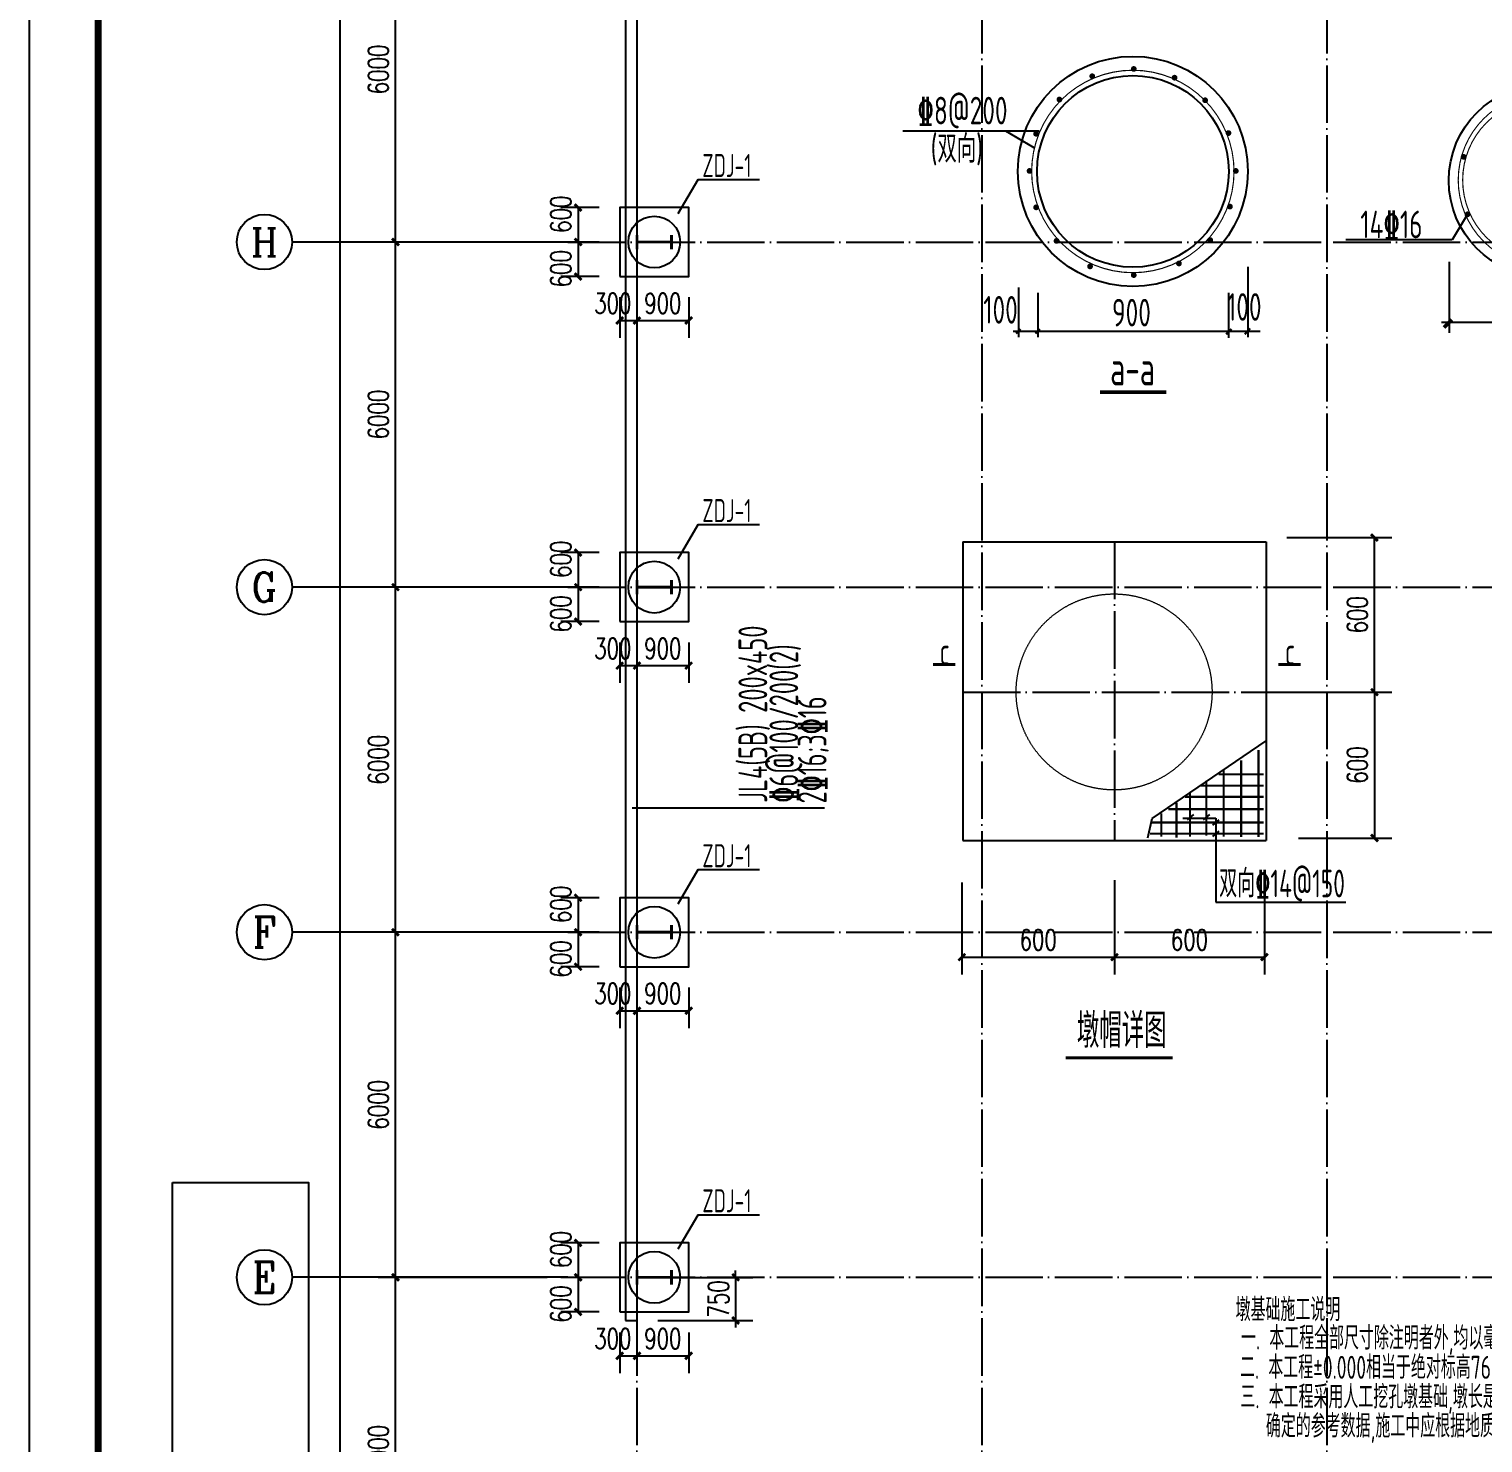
# Model space of a CAD drawing. Extents: x 14207793 to 14719554, y -1675802 to -1228715.
# Drawn here: x 14207793 to 14233080, y -1418094 to -1393513 of the extents above; entities that cross this region are included whole.
import ezdxf
from ezdxf.enums import TextEntityAlignment as Align

# ---------------------------------------------------------------- set-up
doc = ezdxf.new("R2010")
doc.units = 0
doc.header["$LTSCALE"] = 500
doc.header["$MEASUREMENT"] = 0
doc.linetypes.add('DOTE', pattern=[2.42, 2, -0.2, 0.02, -0.2])
doc.linetypes.add('虚线', pattern=[500, 300, -200])
doc.layers.get('0').update_dxf_attribs({"linetype": 'CONTINUOUS'})
doc.layers.get('DEFPOINTS').update_dxf_attribs({"color": 140, "linetype": 'CONTINUOUS'})
for name, color, linetype in [('1', 1, 'CONTINUOUS'), ('AXIS', 3, 'CONTINUOUS'), ('AXIS_TEXT', 7, 'CONTINUOUS'), ('DIM1', 3, 'CONTINUOUS'), ('DOTE', 8, 'DOTE'), ('HZ', 4, 'CONTINUOUS'), ('PUB_DIM', 3, 'CONTINUOUS'), ('PUB_TEXT', 6, 'CONTINUOUS'), ('PUB_TITLE', 4, 'CONTINUOUS'), ('TEXT', 7, 'CONTINUOUS'), ('WALL', 3, 'CONTINUOUS'), ('WM', 5, 'CONTINUOUS'), ('X向主梁钢筋', 2, 'CONTINUOUS'), ('梁集中标注', 2, 'CONTINUOUS')]:
    doc.layers.add(name, color=color, linetype=linetype)
doc.layers.add('砼梁', color=4, linetype='CONTINUOUS', lineweight=18)
doc.styles.add('_TCH_AXIS', font='COMPLEX', dxfattribs={"bigfont": 'GBCBIG'})
doc.styles.add('_TCH_DIM_T3', font='SIMPLEX', dxfattribs={"width": 0.705882, "bigfont": 'GBCBIG'})
doc.styles.add('COMPLEX', font='COMPLEX')
doc.styles.add('TSSD_Norm', font='tssdeng.shx', dxfattribs={"width": 0.7, "bigfont": 'hztxt.shx'})
doc.styles.add('TSSD_REIN', font='Tssdeng.shx', dxfattribs={"width": 0.65, "bigfont": 'hztxt.shx'})
doc.dimstyles.new('_TCH_ARCH&&120', dxfattribs={"dimtxt": 357, "dimasz": 120, "dimexe": 300, "dimexo": 360, "dimgap": 120, "dimtad": 1, "dimdec": 0, "dimzin": 0, "dimdsep": 46, "dimtxsty": '_TCH_DIM_T3', "dimblk": 'ARCHTICK', "dimcen": 0.09, "dimclrt": 7, "dimazin": 2, "dimtfac": 1, "dimtdec": 0, "dimtix": 1, "dimtmove": 2, "dimatfit": 3, "dimfxl": 0, "dimtolj": 1, "dimtzin": 0, "dimarcsym": 0})

# ---------------------------------------------------------------- blocks, each defined once
blk = doc.blocks.new('_ArchTick')
at = {"color": 0, "linetype": 'ByBlock', "const_width": 0.4}
blk.add_lwpolyline([(-0.5, -0.5), (0.5, 0.5)], dxfattribs=at)
blk = doc.blocks.new('*D104')
at = {"layer": 'AXIS', "color": 0, "lineweight": -2}
for p, q in [((14216806, -1415215), (14213866, -1415215)), ((14214166, -1421215), (14214166, -1415215)), ((14216806, -1421215), (14213866, -1421215))]:
    blk.add_line(p, q, dxfattribs=at)
at = {"layer": 'DEFPOINTS', "color": 0}
for p in [(14214166, -1415215), (14217166, -1415215), (14217166, -1421215)]:
    blk.add_point(p, dxfattribs=at)
at = {"layer": 'AXIS', "color": 0, "lineweight": -2, "xscale": 120, "yscale": 120, "zscale": 120}
for p, rotation in [((14214166, -1415215), 90), ((14214166, -1421215), 270)]:
    blk.add_blockref('_ArchTick', p, dxfattribs=dict(at, rotation=rotation))
at = {"layer": 'AXIS', "color": 7, "insert": (14213868, -1418215), "char_height": 357, "attachment_point": 5, "rotation": 90, "style": '_TCH_DIM_T3'}
blk.add_mtext('\\A1;6000', dxfattribs=at)
blk = doc.blocks.new('*D105')
at = {"layer": 'AXIS', "color": 0, "lineweight": -2}
for p, q in [((14216806, -1409215), (14213866, -1409215)), ((14214166, -1415215), (14214166, -1409215)), ((14216806, -1415215), (14213866, -1415215))]:
    blk.add_line(p, q, dxfattribs=at)
at = {"layer": 'DEFPOINTS', "color": 0}
for p in [(14214166, -1409215), (14217166, -1409215), (14217166, -1415215)]:
    blk.add_point(p, dxfattribs=at)
at = {"layer": 'AXIS', "color": 0, "lineweight": -2, "xscale": 120, "yscale": 120, "zscale": 120}
for p, rotation in [((14214166, -1409215), 90), ((14214166, -1415215), 270)]:
    blk.add_blockref('_ArchTick', p, dxfattribs=dict(at, rotation=rotation))
at = {"layer": 'AXIS', "color": 7, "insert": (14213868, -1412215), "char_height": 357, "attachment_point": 5, "rotation": 90, "style": '_TCH_DIM_T3'}
blk.add_mtext('\\A1;6000', dxfattribs=at)
blk = doc.blocks.new('*D106')
at = {"layer": 'AXIS', "color": 0, "lineweight": -2}
for p, q in [((14216806, -1403215), (14213866, -1403215)), ((14214166, -1409215), (14214166, -1403215)), ((14216806, -1409215), (14213866, -1409215))]:
    blk.add_line(p, q, dxfattribs=at)
at = {"layer": 'DEFPOINTS', "color": 0}
for p in [(14214166, -1403215), (14217166, -1403215), (14217166, -1409215)]:
    blk.add_point(p, dxfattribs=at)
at = {"layer": 'AXIS', "color": 0, "lineweight": -2, "xscale": 120, "yscale": 120, "zscale": 120}
for p, rotation in [((14214166, -1403215), 90), ((14214166, -1409215), 270)]:
    blk.add_blockref('_ArchTick', p, dxfattribs=dict(at, rotation=rotation))
at = {"layer": 'AXIS', "color": 7, "insert": (14213868, -1406215), "char_height": 357, "attachment_point": 5, "rotation": 90, "style": '_TCH_DIM_T3'}
blk.add_mtext('\\A1;6000', dxfattribs=at)
blk = doc.blocks.new('*D107')
at = {"layer": 'AXIS', "color": 0, "lineweight": -2}
for p, q in [((14216806, -1397215), (14213866, -1397215)), ((14214166, -1403215), (14214166, -1397215)), ((14216806, -1403215), (14213866, -1403215))]:
    blk.add_line(p, q, dxfattribs=at)
at = {"layer": 'DEFPOINTS', "color": 0}
for p in [(14214166, -1397215), (14217166, -1397215), (14217166, -1403215)]:
    blk.add_point(p, dxfattribs=at)
at = {"layer": 'AXIS', "color": 0, "lineweight": -2, "xscale": 120, "yscale": 120, "zscale": 120}
for p, rotation in [((14214166, -1397215), 90), ((14214166, -1403215), 270)]:
    blk.add_blockref('_ArchTick', p, dxfattribs=dict(at, rotation=rotation))
at = {"layer": 'AXIS', "color": 7, "insert": (14213868, -1400215), "char_height": 357, "attachment_point": 5, "rotation": 90, "style": '_TCH_DIM_T3'}
blk.add_mtext('\\A1;6000', dxfattribs=at)
blk = doc.blocks.new('*D108')
at = {"layer": 'AXIS', "color": 0, "lineweight": -2}
for p, q in [((14216806, -1391215), (14213866, -1391215)), ((14214166, -1397215), (14214166, -1391215)), ((14216806, -1397215), (14213866, -1397215))]:
    blk.add_line(p, q, dxfattribs=at)
at = {"layer": 'DEFPOINTS', "color": 0}
for p in [(14214166, -1391215), (14217166, -1391215), (14217166, -1397215)]:
    blk.add_point(p, dxfattribs=at)
at = {"layer": 'AXIS', "color": 0, "lineweight": -2, "xscale": 120, "yscale": 120, "zscale": 120}
for p, rotation in [((14214166, -1391215), 90), ((14214166, -1397215), 270)]:
    blk.add_blockref('_ArchTick', p, dxfattribs=dict(at, rotation=rotation))
at = {"layer": 'AXIS', "color": 7, "insert": (14213868, -1394215), "char_height": 357, "attachment_point": 5, "rotation": 90, "style": '_TCH_DIM_T3'}
blk.add_mtext('\\A1;6000', dxfattribs=at)
blk = doc.blocks.new('*D119')
at = {"layer": 'AXIS', "color": 0, "lineweight": -2}
for p, q in [((14216806, -1331215), (14212906, -1331215)), ((14213206, -1441615), (14213206, -1331215)), ((14216806, -1441615), (14212906, -1441615))]:
    blk.add_line(p, q, dxfattribs=at)
at = {"layer": 'DEFPOINTS', "color": 0}
for p in [(14213206, -1331215), (14217166, -1331215), (14217166, -1441615)]:
    blk.add_point(p, dxfattribs=at)
at = {"layer": 'AXIS', "color": 0, "lineweight": -2, "xscale": 120, "yscale": 120, "zscale": 120}
for p, rotation in [((14213206, -1331215), 90), ((14213206, -1441615), 270)]:
    blk.add_blockref('_ArchTick', p, dxfattribs=dict(at, rotation=rotation))
at = {"layer": 'AXIS', "color": 7, "insert": (14212908, -1386415), "char_height": 357, "attachment_point": 5, "rotation": 90, "style": '_TCH_DIM_T3'}
blk.add_mtext('\\A1;110400', dxfattribs=at)
blk = doc.blocks.new('_AXISO')
blk.add_circle((0, 0), 0.5)
at = {"layer": 'AXIS_TEXT', "style": 'COMPLEX', "width": 1.041667}
blk.add_attdef('A', text='', height=0.56, dxfattribs=at).set_placement((-0.25, -0.28), (0.25, -0.28), align=Align.FIT)
blk = doc.blocks.new('A$C3FC647B0')
at = {"color": 6, "const_width": 50}
for points in [[(0, 125), (0, -125)], [(0, 0), (600, 0)], [(600, 125), (600, -125)]]:
    blk.add_lwpolyline(points, dxfattribs=at)
blk = doc.blocks.new('*D1475')
at = {"layer": 'AXIS', "color": 0, "lineweight": -2}
for p, q in [((14229669, -1402353), (14231494, -1402353)), ((14231194, -1405040), (14231194, -1402353)), ((14229669, -1405040), (14231494, -1405040))]:
    blk.add_line(p, q, dxfattribs=at)
at = {"layer": 'DEFPOINTS', "color": 0}
for p in [(14229309, -1402353), (14231194, -1402353), (14229309, -1405040)]:
    blk.add_point(p, dxfattribs=at)
at = {"layer": 'AXIS', "color": 0, "lineweight": -2, "xscale": 120, "yscale": 120, "zscale": 120}
for p, rotation in [((14231194, -1402353), 90), ((14231194, -1405040), 270)]:
    blk.add_blockref('_ArchTick', p, dxfattribs=dict(at, rotation=rotation))
at = {"layer": 'AXIS', "color": 7, "insert": (14230896, -1403696), "char_height": 357, "attachment_point": 5, "rotation": 90, "style": '_TCH_DIM_T3'}
blk.add_mtext('\\A1;600', dxfattribs=at)
blk = doc.blocks.new('*D1476')
at = {"layer": 'AXIS', "color": 0, "lineweight": -2}
for p, q in [((14229669, -1405040), (14231494, -1405040)), ((14231194, -1405040), (14231194, -1407577)), ((14229870, -1407577), (14231494, -1407577))]:
    blk.add_line(p, q, dxfattribs=at)
at = {"layer": 'DEFPOINTS', "color": 0}
for p in [(14229309, -1405040), (14229510, -1407577, 24476), (14231194, -1407577)]:
    blk.add_point(p, dxfattribs=at)
at = {"layer": 'AXIS', "color": 0, "lineweight": -2, "xscale": 120, "yscale": 120, "zscale": 120}
for p, rotation in [((14231194, -1405040), 90), ((14231194, -1407577), 270)]:
    blk.add_blockref('_ArchTick', p, dxfattribs=dict(at, rotation=rotation))
at = {"layer": 'AXIS', "color": 7, "insert": (14230896, -1406308), "char_height": 357, "attachment_point": 5, "rotation": 90, "style": '_TCH_DIM_T3'}
blk.add_mtext('\\A1;600', dxfattribs=at)
blk = doc.blocks.new('*D1477')
at = {"layer": 'AXIS', "color": 0, "lineweight": -2}
for p, q in [((14224017, -1408351), (14224017, -1409948)), ((14226672, -1408308), (14226672, -1409948)), ((14224017, -1409648), (14226672, -1409648))]:
    blk.add_line(p, q, dxfattribs=at)
at = {"layer": 'DEFPOINTS', "color": 0}
for p in [(14224017, -1407991), (14226672, -1407948), (14226672, -1409648)]:
    blk.add_point(p, dxfattribs=at)
at = {"layer": 'AXIS', "color": 0, "lineweight": -2, "xscale": 120, "yscale": 120, "zscale": 120, "rotation": 180}
blk.add_blockref('_ArchTick', (14224017, -1409648), dxfattribs=at)
at = {"layer": 'AXIS', "color": 0, "lineweight": -2, "xscale": 120, "yscale": 120, "zscale": 120}
blk.add_blockref('_ArchTick', (14226672, -1409648), dxfattribs=at)
at = {"layer": 'AXIS', "color": 7, "insert": (14225345, -1409349), "char_height": 357, "attachment_point": 5, "style": '_TCH_DIM_T3'}
blk.add_mtext('\\A1;600', dxfattribs=at)
blk = doc.blocks.new('*D1478')
at = {"layer": 'AXIS', "color": 0, "lineweight": -2}
for p, q in [((14226672, -1408308), (14226672, -1409948)), ((14229280, -1408351), (14229280, -1409948)), ((14226672, -1409648), (14229280, -1409648))]:
    blk.add_line(p, q, dxfattribs=at)
at = {"layer": 'DEFPOINTS', "color": 0}
for p in [(14226672, -1407948), (14229280, -1407991), (14229280, -1409648)]:
    blk.add_point(p, dxfattribs=at)
at = {"layer": 'AXIS', "color": 0, "lineweight": -2, "xscale": 120, "yscale": 120, "zscale": 120, "rotation": 180}
blk.add_blockref('_ArchTick', (14226672, -1409648), dxfattribs=at)
at = {"layer": 'AXIS', "color": 0, "lineweight": -2, "xscale": 120, "yscale": 120, "zscale": 120}
blk.add_blockref('_ArchTick', (14229280, -1409648), dxfattribs=at)
at = {"layer": 'AXIS', "color": 7, "insert": (14227976, -1409349), "char_height": 357, "attachment_point": 5, "style": '_TCH_DIM_T3'}
blk.add_mtext('\\A1;600', dxfattribs=at)
blk = doc.blocks.new('*D1529')
at = {"layer": 'AXIS', "color": 0, "lineweight": -2}
for p, q in [((14217706, -1396615), (14217042, -1396615)), ((14217342, -1396615), (14217342, -1397215)), ((14217706, -1397215), (14217042, -1397215))]:
    blk.add_line(p, q, dxfattribs=at)
at = {"layer": 'DEFPOINTS', "color": 0}
for p in [(14218066, -1396615), (14217342, -1397215), (14218066, -1397215)]:
    blk.add_point(p, dxfattribs=at)
at = {"layer": 'AXIS', "color": 0, "lineweight": -2, "xscale": 120, "yscale": 120, "zscale": 120}
for p, rotation in [((14217342, -1396615), 90), ((14217342, -1397215), 270)]:
    blk.add_blockref('_ArchTick', p, dxfattribs=dict(at, rotation=rotation))
at = {"layer": 'AXIS', "color": 7, "insert": (14217043, -1396731), "char_height": 357, "attachment_point": 5, "rotation": 90, "style": '_TCH_DIM_T3'}
blk.add_mtext('\\A1;600', dxfattribs=at)
blk = doc.blocks.new('*D1530')
at = {"layer": 'AXIS', "color": 0, "lineweight": -2}
for p, q in [((14217706, -1397215), (14217042, -1397215)), ((14217342, -1397215), (14217342, -1397815)), ((14217706, -1397815), (14217042, -1397815))]:
    blk.add_line(p, q, dxfattribs=at)
at = {"layer": 'DEFPOINTS', "color": 0}
for p in [(14218066, -1397215), (14217342, -1397815), (14218066, -1397815)]:
    blk.add_point(p, dxfattribs=at)
at = {"layer": 'AXIS', "color": 0, "lineweight": -2, "xscale": 120, "yscale": 120, "zscale": 120}
for p, rotation in [((14217342, -1397215), 90), ((14217342, -1397815), 270)]:
    blk.add_blockref('_ArchTick', p, dxfattribs=dict(at, rotation=rotation))
at = {"layer": 'AXIS', "color": 7, "insert": (14217043, -1397679), "char_height": 357, "attachment_point": 5, "rotation": 90, "style": '_TCH_DIM_T3'}
blk.add_mtext('\\A1;600', dxfattribs=at)
blk = doc.blocks.new('*D1531')
at = {"layer": 'AXIS', "color": 0, "lineweight": -2}
for p, q in [((14218066, -1398175), (14218066, -1398880)), ((14218366, -1398175), (14218366, -1398880)), ((14218066, -1398580), (14218366, -1398580))]:
    blk.add_line(p, q, dxfattribs=at)
at = {"layer": 'DEFPOINTS', "color": 0}
for p in [(14218066, -1397815), (14218366, -1397815), (14218366, -1398580)]:
    blk.add_point(p, dxfattribs=at)
at = {"layer": 'AXIS', "color": 0, "lineweight": -2, "xscale": 120, "yscale": 120, "zscale": 120, "rotation": 180}
blk.add_blockref('_ArchTick', (14218066, -1398580), dxfattribs=at)
at = {"layer": 'AXIS', "color": 0, "lineweight": -2, "xscale": 120, "yscale": 120, "zscale": 120}
blk.add_blockref('_ArchTick', (14218366, -1398580), dxfattribs=at)
at = {"layer": 'AXIS', "color": 7, "insert": (14217945, -1398281), "char_height": 357, "attachment_point": 5, "style": '_TCH_DIM_T3'}
blk.add_mtext('\\A1;300', dxfattribs=at)
blk = doc.blocks.new('*D1532')
at = {"layer": 'AXIS', "color": 0, "lineweight": -2}
for p, q in [((14218366, -1398175), (14218366, -1398880)), ((14219266, -1398175), (14219266, -1398880)), ((14218366, -1398580), (14219266, -1398580))]:
    blk.add_line(p, q, dxfattribs=at)
at = {"layer": 'DEFPOINTS', "color": 0}
for p in [(14218366, -1397815), (14219266, -1397815), (14219266, -1398580)]:
    blk.add_point(p, dxfattribs=at)
at = {"layer": 'AXIS', "color": 0, "lineweight": -2, "xscale": 120, "yscale": 120, "zscale": 120, "rotation": 180}
blk.add_blockref('_ArchTick', (14218366, -1398580), dxfattribs=at)
at = {"layer": 'AXIS', "color": 0, "lineweight": -2, "xscale": 120, "yscale": 120, "zscale": 120}
blk.add_blockref('_ArchTick', (14219266, -1398580), dxfattribs=at)
at = {"layer": 'AXIS', "color": 7, "insert": (14218816, -1398281), "char_height": 357, "attachment_point": 5, "style": '_TCH_DIM_T3'}
blk.add_mtext('\\A1;900', dxfattribs=at)
blk = doc.blocks.new('*D1533')
at = {"layer": 'AXIS', "color": 0, "lineweight": -2}
for p, q in [((14217706, -1402615), (14217042, -1402615)), ((14217342, -1402615), (14217342, -1403215)), ((14217706, -1403215), (14217042, -1403215))]:
    blk.add_line(p, q, dxfattribs=at)
at = {"layer": 'DEFPOINTS', "color": 0}
for p in [(14218066, -1402615), (14217342, -1403215), (14218066, -1403215)]:
    blk.add_point(p, dxfattribs=at)
at = {"layer": 'AXIS', "color": 0, "lineweight": -2, "xscale": 120, "yscale": 120, "zscale": 120}
for p, rotation in [((14217342, -1402615), 90), ((14217342, -1403215), 270)]:
    blk.add_blockref('_ArchTick', p, dxfattribs=dict(at, rotation=rotation))
at = {"layer": 'AXIS', "color": 7, "insert": (14217043, -1402731), "char_height": 357, "attachment_point": 5, "rotation": 90, "style": '_TCH_DIM_T3'}
blk.add_mtext('\\A1;600', dxfattribs=at)
blk = doc.blocks.new('*D1534')
at = {"layer": 'AXIS', "color": 0, "lineweight": -2}
for p, q in [((14217706, -1403215), (14217042, -1403215)), ((14217342, -1403215), (14217342, -1403815)), ((14217706, -1403815), (14217042, -1403815))]:
    blk.add_line(p, q, dxfattribs=at)
at = {"layer": 'DEFPOINTS', "color": 0}
for p in [(14218066, -1403215), (14217342, -1403815), (14218066, -1403815)]:
    blk.add_point(p, dxfattribs=at)
at = {"layer": 'AXIS', "color": 0, "lineweight": -2, "xscale": 120, "yscale": 120, "zscale": 120}
for p, rotation in [((14217342, -1403215), 90), ((14217342, -1403815), 270)]:
    blk.add_blockref('_ArchTick', p, dxfattribs=dict(at, rotation=rotation))
at = {"layer": 'AXIS', "color": 7, "insert": (14217043, -1403679), "char_height": 357, "attachment_point": 5, "rotation": 90, "style": '_TCH_DIM_T3'}
blk.add_mtext('\\A1;600', dxfattribs=at)
blk = doc.blocks.new('*D1535')
at = {"layer": 'AXIS', "color": 0, "lineweight": -2}
for p, q in [((14218066, -1404175), (14218066, -1404880)), ((14218366, -1404175), (14218366, -1404880)), ((14218066, -1404580), (14218366, -1404580))]:
    blk.add_line(p, q, dxfattribs=at)
at = {"layer": 'DEFPOINTS', "color": 0}
for p in [(14218066, -1403815), (14218366, -1403815), (14218366, -1404580)]:
    blk.add_point(p, dxfattribs=at)
at = {"layer": 'AXIS', "color": 0, "lineweight": -2, "xscale": 120, "yscale": 120, "zscale": 120, "rotation": 180}
blk.add_blockref('_ArchTick', (14218066, -1404580), dxfattribs=at)
at = {"layer": 'AXIS', "color": 0, "lineweight": -2, "xscale": 120, "yscale": 120, "zscale": 120}
blk.add_blockref('_ArchTick', (14218366, -1404580), dxfattribs=at)
at = {"layer": 'AXIS', "color": 7, "insert": (14217945, -1404281), "char_height": 357, "attachment_point": 5, "style": '_TCH_DIM_T3'}
blk.add_mtext('\\A1;300', dxfattribs=at)
blk = doc.blocks.new('*D1536')
at = {"layer": 'AXIS', "color": 0, "lineweight": -2}
for p, q in [((14218366, -1404175), (14218366, -1404880)), ((14219266, -1404175), (14219266, -1404880)), ((14218366, -1404580), (14219266, -1404580))]:
    blk.add_line(p, q, dxfattribs=at)
at = {"layer": 'DEFPOINTS', "color": 0}
for p in [(14218366, -1403815), (14219266, -1403815), (14219266, -1404580)]:
    blk.add_point(p, dxfattribs=at)
at = {"layer": 'AXIS', "color": 0, "lineweight": -2, "xscale": 120, "yscale": 120, "zscale": 120, "rotation": 180}
blk.add_blockref('_ArchTick', (14218366, -1404580), dxfattribs=at)
at = {"layer": 'AXIS', "color": 0, "lineweight": -2, "xscale": 120, "yscale": 120, "zscale": 120}
blk.add_blockref('_ArchTick', (14219266, -1404580), dxfattribs=at)
at = {"layer": 'AXIS', "color": 7, "insert": (14218816, -1404281), "char_height": 357, "attachment_point": 5, "style": '_TCH_DIM_T3'}
blk.add_mtext('\\A1;900', dxfattribs=at)
blk = doc.blocks.new('*D1537')
at = {"layer": 'AXIS', "color": 0, "lineweight": -2}
for p, q in [((14217706, -1408615), (14217042, -1408615)), ((14217342, -1408615), (14217342, -1409215)), ((14217706, -1409215), (14217042, -1409215))]:
    blk.add_line(p, q, dxfattribs=at)
at = {"layer": 'DEFPOINTS', "color": 0}
for p in [(14218066, -1408615), (14217342, -1409215), (14218066, -1409215)]:
    blk.add_point(p, dxfattribs=at)
at = {"layer": 'AXIS', "color": 0, "lineweight": -2, "xscale": 120, "yscale": 120, "zscale": 120}
for p, rotation in [((14217342, -1408615), 90), ((14217342, -1409215), 270)]:
    blk.add_blockref('_ArchTick', p, dxfattribs=dict(at, rotation=rotation))
at = {"layer": 'AXIS', "color": 7, "insert": (14217043, -1408731), "char_height": 357, "attachment_point": 5, "rotation": 90, "style": '_TCH_DIM_T3'}
blk.add_mtext('\\A1;600', dxfattribs=at)
blk = doc.blocks.new('*D1538')
at = {"layer": 'AXIS', "color": 0, "lineweight": -2}
for p, q in [((14217706, -1409215), (14217042, -1409215)), ((14217342, -1409215), (14217342, -1409815)), ((14217706, -1409815), (14217042, -1409815))]:
    blk.add_line(p, q, dxfattribs=at)
at = {"layer": 'DEFPOINTS', "color": 0}
for p in [(14218066, -1409215), (14217342, -1409815), (14218066, -1409815)]:
    blk.add_point(p, dxfattribs=at)
at = {"layer": 'AXIS', "color": 0, "lineweight": -2, "xscale": 120, "yscale": 120, "zscale": 120}
for p, rotation in [((14217342, -1409215), 90), ((14217342, -1409815), 270)]:
    blk.add_blockref('_ArchTick', p, dxfattribs=dict(at, rotation=rotation))
at = {"layer": 'AXIS', "color": 7, "insert": (14217043, -1409679), "char_height": 357, "attachment_point": 5, "rotation": 90, "style": '_TCH_DIM_T3'}
blk.add_mtext('\\A1;600', dxfattribs=at)
blk = doc.blocks.new('*D1539')
at = {"layer": 'AXIS', "color": 0, "lineweight": -2}
for p, q in [((14218066, -1410175), (14218066, -1410880)), ((14218366, -1410175), (14218366, -1410880)), ((14218066, -1410580), (14218366, -1410580))]:
    blk.add_line(p, q, dxfattribs=at)
at = {"layer": 'DEFPOINTS', "color": 0}
for p in [(14218066, -1409815), (14218366, -1409815), (14218366, -1410580)]:
    blk.add_point(p, dxfattribs=at)
at = {"layer": 'AXIS', "color": 0, "lineweight": -2, "xscale": 120, "yscale": 120, "zscale": 120, "rotation": 180}
blk.add_blockref('_ArchTick', (14218066, -1410580), dxfattribs=at)
at = {"layer": 'AXIS', "color": 0, "lineweight": -2, "xscale": 120, "yscale": 120, "zscale": 120}
blk.add_blockref('_ArchTick', (14218366, -1410580), dxfattribs=at)
at = {"layer": 'AXIS', "color": 7, "insert": (14217945, -1410281), "char_height": 357, "attachment_point": 5, "style": '_TCH_DIM_T3'}
blk.add_mtext('\\A1;300', dxfattribs=at)
blk = doc.blocks.new('*D1540')
at = {"layer": 'AXIS', "color": 0, "lineweight": -2}
for p, q in [((14218366, -1410175), (14218366, -1410880)), ((14219266, -1410175), (14219266, -1410880)), ((14218366, -1410580), (14219266, -1410580))]:
    blk.add_line(p, q, dxfattribs=at)
at = {"layer": 'DEFPOINTS', "color": 0}
for p in [(14218366, -1409815), (14219266, -1409815), (14219266, -1410580)]:
    blk.add_point(p, dxfattribs=at)
at = {"layer": 'AXIS', "color": 0, "lineweight": -2, "xscale": 120, "yscale": 120, "zscale": 120, "rotation": 180}
blk.add_blockref('_ArchTick', (14218366, -1410580), dxfattribs=at)
at = {"layer": 'AXIS', "color": 0, "lineweight": -2, "xscale": 120, "yscale": 120, "zscale": 120}
blk.add_blockref('_ArchTick', (14219266, -1410580), dxfattribs=at)
at = {"layer": 'AXIS', "color": 7, "insert": (14218816, -1410281), "char_height": 357, "attachment_point": 5, "style": '_TCH_DIM_T3'}
blk.add_mtext('\\A1;900', dxfattribs=at)
blk = doc.blocks.new('*D1541')
at = {"layer": 'AXIS', "color": 0, "lineweight": -2}
for p, q in [((14217706, -1414615), (14217042, -1414615)), ((14217342, -1414615), (14217342, -1415215)), ((14217706, -1415215), (14217042, -1415215))]:
    blk.add_line(p, q, dxfattribs=at)
at = {"layer": 'DEFPOINTS', "color": 0}
for p in [(14218066, -1414615), (14217342, -1415215), (14218066, -1415215)]:
    blk.add_point(p, dxfattribs=at)
at = {"layer": 'AXIS', "color": 0, "lineweight": -2, "xscale": 120, "yscale": 120, "zscale": 120}
for p, rotation in [((14217342, -1414615), 90), ((14217342, -1415215), 270)]:
    blk.add_blockref('_ArchTick', p, dxfattribs=dict(at, rotation=rotation))
at = {"layer": 'AXIS', "color": 7, "insert": (14217043, -1414731), "char_height": 357, "attachment_point": 5, "rotation": 90, "style": '_TCH_DIM_T3'}
blk.add_mtext('\\A1;600', dxfattribs=at)
blk = doc.blocks.new('*D1542')
at = {"layer": 'AXIS', "color": 0, "lineweight": -2}
for p, q in [((14217706, -1415215), (14217042, -1415215)), ((14217342, -1415215), (14217342, -1415815)), ((14217706, -1415815), (14217042, -1415815))]:
    blk.add_line(p, q, dxfattribs=at)
at = {"layer": 'DEFPOINTS', "color": 0}
for p in [(14218066, -1415215), (14217342, -1415815), (14218066, -1415815)]:
    blk.add_point(p, dxfattribs=at)
at = {"layer": 'AXIS', "color": 0, "lineweight": -2, "xscale": 120, "yscale": 120, "zscale": 120}
for p, rotation in [((14217342, -1415215), 90), ((14217342, -1415815), 270)]:
    blk.add_blockref('_ArchTick', p, dxfattribs=dict(at, rotation=rotation))
at = {"layer": 'AXIS', "color": 7, "insert": (14217043, -1415679), "char_height": 357, "attachment_point": 5, "rotation": 90, "style": '_TCH_DIM_T3'}
blk.add_mtext('\\A1;600', dxfattribs=at)
blk = doc.blocks.new('*D1543')
at = {"layer": 'AXIS', "color": 0, "lineweight": -2}
for p, q in [((14218066, -1416175), (14218066, -1416880)), ((14218366, -1416175), (14218366, -1416880)), ((14218066, -1416580), (14218366, -1416580))]:
    blk.add_line(p, q, dxfattribs=at)
at = {"layer": 'DEFPOINTS', "color": 0}
for p in [(14218066, -1415815), (14218366, -1415815), (14218366, -1416580)]:
    blk.add_point(p, dxfattribs=at)
at = {"layer": 'AXIS', "color": 0, "lineweight": -2, "xscale": 120, "yscale": 120, "zscale": 120, "rotation": 180}
blk.add_blockref('_ArchTick', (14218066, -1416580), dxfattribs=at)
at = {"layer": 'AXIS', "color": 0, "lineweight": -2, "xscale": 120, "yscale": 120, "zscale": 120}
blk.add_blockref('_ArchTick', (14218366, -1416580), dxfattribs=at)
at = {"layer": 'AXIS', "color": 7, "insert": (14217945, -1416281), "char_height": 357, "attachment_point": 5, "style": '_TCH_DIM_T3'}
blk.add_mtext('\\A1;300', dxfattribs=at)
blk = doc.blocks.new('*D1544')
at = {"layer": 'AXIS', "color": 0, "lineweight": -2}
for p, q in [((14218366, -1416175), (14218366, -1416880)), ((14219266, -1416175), (14219266, -1416880)), ((14218366, -1416580), (14219266, -1416580))]:
    blk.add_line(p, q, dxfattribs=at)
at = {"layer": 'DEFPOINTS', "color": 0}
for p in [(14218366, -1415815), (14219266, -1415815), (14219266, -1416580)]:
    blk.add_point(p, dxfattribs=at)
at = {"layer": 'AXIS', "color": 0, "lineweight": -2, "xscale": 120, "yscale": 120, "zscale": 120, "rotation": 180}
blk.add_blockref('_ArchTick', (14218366, -1416580), dxfattribs=at)
at = {"layer": 'AXIS', "color": 0, "lineweight": -2, "xscale": 120, "yscale": 120, "zscale": 120}
blk.add_blockref('_ArchTick', (14219266, -1416580), dxfattribs=at)
at = {"layer": 'AXIS', "color": 7, "insert": (14218816, -1416281), "char_height": 357, "attachment_point": 5, "style": '_TCH_DIM_T3'}
blk.add_mtext('\\A1;900', dxfattribs=at)
blk = doc.blocks.new('*D1670')
at = {"layer": 'AXIS', "color": 0, "lineweight": -2}
for p, q in [((14220082, -1415215), (14220082, -1415095)), ((14218726, -1415215), (14220382, -1415215)), ((14220082, -1415215), (14220082, -1415965)), ((14218726, -1415965), (14220382, -1415965)), ((14220082, -1415965), (14220082, -1416085))]:
    blk.add_line(p, q, dxfattribs=at)
at = {"layer": 'DEFPOINTS', "color": 0}
for p in [(14218366, -1415215), (14218366, -1415965), (14220082, -1415965)]:
    blk.add_point(p, dxfattribs=at)
at = {"layer": 'AXIS', "color": 0, "lineweight": -2, "xscale": 120, "yscale": 120, "zscale": 120}
for p, rotation in [((14220082, -1415215), 270), ((14220082, -1415965), 90)]:
    blk.add_blockref('_ArchTick', p, dxfattribs=dict(at, rotation=rotation))
at = {"layer": 'AXIS', "color": 7, "insert": (14219783, -1415590), "char_height": 357, "attachment_point": 5, "rotation": 90, "style": '_TCH_DIM_T3'}
blk.add_mtext('\\A1;750', dxfattribs=at)

msp = doc.modelspace()

# ---------------------------------------------------------------- linework, layer by layer
for p, q in [((14224034.47, -1402424.7), (14229309.47, -1402424.7)), ((14224034.47, -1402424.7), (14224034.47, -1407620.2)), ((14229309.47, -1402424.7), (14229309.47, -1407620.2)), ((14227325.31, -1407235.56), (14229309.47, -1405888.73)), ((14227254.05, -1407573.79), (14227325.31, -1407235.56)), ((14227860.42, -1407232.24), (14228433.73, -1407232.24)), ((14228433.73, -1407232.24), (14228435.29, -1408692.03)), ((14224034.47, -1407620.2), (14229309.47, -1407620.2)), ((14228435.29, -1408692.03), (14230695.15, -1408692.03))]:
    msp.add_line(p, q)
at = {"color": 11}
for points in [[(14218066.02, -1397814.89), (14219266.02, -1397814.89), (14219266.02, -1396614.89), (14218066.02, -1396614.89)], [(14218066.02, -1403814.89), (14219266.02, -1403814.89), (14219266.02, -1402614.89), (14218066.02, -1402614.89)], [(14218066.02, -1409814.89), (14219266.02, -1409814.89), (14219266.02, -1408614.89), (14218066.02, -1408614.89)], [(14218066.02, -1415814.89), (14219266.02, -1415814.89), (14219266.02, -1414614.89), (14218066.02, -1414614.89)]]:
    msp.add_lwpolyline(points, close=True, dxfattribs=at)
for points, const_width in [([(14223513.84, -1404558.54), (14223901.96, -1404558.54)], 50), ([(14229520.66, -1404558.54), (14229908.78, -1404558.54)], 50), ([(14228875.07, -1406224.38), (14228875.07, -1407559.48)], 37.5), ([(14229177.9, -1406046.36), (14229177.9, -1407559.48)], 37.5), ([(14228483.18, -1406470.1), (14229266.97, -1406470.1)], 37.5), ([(14228572.25, -1406381.09), (14228572.25, -1407555.99)], 37.5), ([(14228162.54, -1406665.92), (14229266.97, -1406665.92)], 37.5), ([(14228269.42, -1406576.91), (14228269.42, -1407538.18)], 37.5), ([(14227751.66, -1406964.24), (14227751.66, -1407570.29)], 37.5), ([(14227895.34, -1406861.73), (14229266.97, -1406861.73)], 37.5), ([(14227984.4, -1407555.99), (14227984.4, -1406788.17)], 37.5), ([(14227984.4, -1407004.14), (14227984.4, -1407538.18)], 37.5), ([(14227485.63, -1407146.55), (14227485.63, -1407555.99)], 37.5), ([(14227610.32, -1407075.35), (14229266.97, -1407075.35)], 37.5), ([(14227289.68, -1407502.58), (14229266.97, -1407502.58)], 37.5), ([(14227307.49, -1407306.77), (14229266.97, -1407306.77)], 37.5)]:
    msp.add_lwpolyline(points, dxfattribs=dict(const_width=const_width))
at = {"color": 6}
msp.add_lwpolyline([(14210285, -1413567.5), (14212652.5, -1413567.5), (14212652.5, -1422455), (14210285, -1422455)], close=True, dxfattribs=at)
at = {"color": 11}
for centre in [(14218666.02, -1397214.89), (14218666.02, -1403214.89), (14218666.02, -1409214.89), (14218666.02, -1415214.89)]:
    msp.add_circle(centre, 450, dxfattribs=at)
at = {"layer": 'AXIS'}
for p, q in [((14217166.02, -1397214.89), (14212366.02, -1397214.89)), ((14217166.02, -1403214.89), (14212366.02, -1403214.89)), ((14217166.02, -1409214.89), (14212366.02, -1409214.89)), ((14217166.02, -1415214.89), (14212366.02, -1415214.89))]:
    msp.add_line(p, q, dxfattribs=at)
at = {"layer": 'DIM1', "color": 4, "linetype": 'Continuous'}
for p, q in [((14222989.84, -1395282.11), (14225359.4, -1395282.11)), ((14224776.39, -1395282.11), (14225270.68, -1395573.41)), ((14232805.44, -1396740.59), (14232543.24, -1397177.29)), ((14232543.24, -1397177.29), (14230698.52, -1397177.29)), ((14228990.51, -1397644.31), (14228990.51, -1398870.24)), ((14232494.26, -1397560.17), (14232494.26, -1398792.16)), ((14225000.34, -1398005.64), (14225000.34, -1398870.24)), ((14225336.08, -1398095.97), (14225336.08, -1398870.24)), ((14228654.77, -1398095.97), (14228654.77, -1398883.15)), ((14232357.28, -1398609.64), (14236008.47, -1398609.64)), ((14224909.95, -1398767.01), (14229207.54, -1398767.01))]:
    msp.add_line(p, q, dxfattribs=at)
for points, const_width in [([(14225231.12, -1395987.91, 1), (14228751.12, -1395987.91, 1)], 20), ([(14226259.6, -1394332.19, 1), (14226309.6, -1394332.19, 1)], 50), ([(14226982.02, -1394205.53, 1), (14227032.02, -1394205.53, 1)], 50), ([(14227691.77, -1394357.52, 1), (14227741.77, -1394357.52, 1)], 50), ([(14225689.27, -1394737.49, 1), (14225739.27, -1394737.49, 1)], 50), ([(14228224.08, -1394750.15, 1), (14228274.08, -1394750.15, 1)], 50), ([(14232650.83, -1396137.83, 1), (14235670.83, -1396137.83, 1)], 20), ([(14232728, -1396137.83, 1), (14235548, -1396137.83, 1)], 20), ([(14225283.7, -1395332.77, 1), (14225333.7, -1395332.77, 1)], 50), ([(14228629.65, -1395320.1, 1), (14228679.65, -1395320.1, 1)], 50), ([(14232770.03, -1395733.7, -1), (14232720.03, -1395733.7, -1)], 50), ([(14225169.64, -1395978.71, 1), (14225219.64, -1395978.71, 1)], 50), ([(14228756.39, -1395978.71, 1), (14228806.39, -1395978.71, 1)], 50), ([(14225283.7, -1396611.99, 1), (14225333.7, -1396611.99, 1)], 50), ([(14228654.99, -1396599.33, 1), (14228704.99, -1396599.33, 1)], 50), ([(14232836.12, -1396733.42, -1), (14232786.12, -1396733.42, -1)], 50), ([(14225638.58, -1397194.61, 1), (14225688.58, -1397194.61, 1)], 50), ([(14228312.8, -1397181.94, 1), (14228362.8, -1397181.94, 1)], 50), ([(14226221.58, -1397637.91, 1), (14226271.58, -1397637.91, 1)], 50), ([(14227767.81, -1397587.24, 1), (14227817.81, -1397587.24, 1)], 50), ([(14226982.02, -1397789.89, 1), (14227032.02, -1397789.89, 1)], 50)]:
    msp.add_lwpolyline(points, format="xyb", close=True, dxfattribs=dict(at, const_width=const_width))
for points, const_width in [([(14232539.92, -1398564.01), (14232402.94, -1398700.9)], 66.67), ([(14225039.08, -1398728.29), (14224961.6, -1398805.72)], 40), ([(14225374.82, -1398728.29), (14225297.35, -1398805.72)], 40), ([(14228706.42, -1398728.29), (14228616.03, -1398818.62)], 40), ([(14229029.25, -1398715.39), (14228938.85, -1398818.62)], 40), ([(14226419.71, -1399824.48), (14227576.06, -1399824.48)], 60)]:
    msp.add_lwpolyline(points, dxfattribs=dict(at, const_width=const_width))
for centre, radius in [((14226991.12, -1395986.72), 2000), ((14226991.12, -1395986.72), 1666.67), ((14234152.32, -1396146.17), 1666.67)]:
    msp.add_circle(centre, radius, dxfattribs=at)
at = {"layer": 'DOTE'}
for p, q in [((14218366.02, -1330014.89), (14218366.02, -1442814.89)), ((14224366.02, -1330014.89), (14224366.02, -1442814.89)), ((14230366.02, -1330014.89), (14230366.02, -1442814.89)), ((14217166.02, -1397214.89), (14249566.02, -1397214.89)), ((14217166.02, -1403214.89), (14249566.02, -1403214.89)), ((14217166.02, -1409214.89), (14249566.02, -1409214.89)), ((14217166.02, -1415214.89), (14249566.02, -1415214.89))]:
    msp.add_line(p, q, dxfattribs=at)
at = {"layer": 'DOTE', "linetype": 'DOTE'}
for p, q in [((14226671.97, -1402424.7), (14226671.97, -1407620.2)), ((14224034.47, -1405039.57), (14230638.7, -1405039.57))]:
    msp.add_line(p, q, dxfattribs=at)
at = {"layer": 'HZ', "const_width": 50, "elevation": 24475.66}
msp.add_lwpolyline([(14225820.58, -1411399.13), (14227684.32, -1411399.13)], dxfattribs=at)
at = {"layer": 'PUB_DIM'}
for p, q in [((14228045.34, -1407170.34), (14227934.01, -1407261.97)), ((14228325.09, -1407170.34), (14228213.75, -1407261.97)), ((14228489.4, -1407260.95), (14228378.07, -1407352.58)), ((14228489.4, -1407456.76), (14228378.07, -1407548.4))]:
    msp.add_line(p, q, dxfattribs=at)
at = {"layer": 'PUB_TEXT'}
for points in [[(14220499.66, -1396131.72), (14219423.93, -1396131.72), (14219076.43, -1396726.72)], [(14220499.66, -1402131.72), (14219423.93, -1402131.72), (14219076.43, -1402726.72)], [(14220499.66, -1408131.72), (14219423.93, -1408131.72), (14219076.43, -1408726.72)], [(14220499.66, -1414131.72), (14219423.93, -1414131.72), (14219076.43, -1414726.72)]]:
    msp.add_lwpolyline(points, dxfattribs=at)
at = {"layer": 'PUB_TITLE'}
msp.add_lwpolyline([(14258192.5, -1463372.5), (14258192.5, -1320692.5), (14207792.5, -1320692.5), (14207792.5, -1463372.5)], close=True, dxfattribs=at)
at = {"layer": 'PUB_TITLE', "const_width": 120}
msp.add_lwpolyline([(14256992.5, -1462172.5), (14256992.5, -1323692.5), (14208992.5, -1323692.5), (14208992.5, -1462172.5)], close=True, dxfattribs=at)
at = {"layer": 'WALL', "linetype": 'ByBlock', "ltscale": 1.5}
for p, q in [((14218166.02, -1384464.89), (14218166.02, -1415964.89)), ((14218366.02, -1384464.89), (14218366.02, -1415964.89)), ((14218166.02, -1415964.89), (14218366.02, -1415964.89))]:
    msp.add_line(p, q, dxfattribs=at)
at = {"layer": 'X向主梁钢筋'}
msp.add_line((14218282.5, -1407054), (14221630, -1407054), dxfattribs=at)
at = {"layer": '砼梁', "linetype": '虚线'}
msp.add_circle((14226664.95, -1405037.04), 1703.67, dxfattribs=at)

# ---------------------------------------------------------------- block references
at = {"color": 6}
for p in [(14218366.02, -1397214.89), (14218366.02, -1403214.89), (14218366.02, -1409214.89), (14218366.02, -1415214.89)]:
    msp.add_blockref('A$C3FC647B0', p, dxfattribs=at)
at = {"layer": 'AXIS'}
ref = msp.add_blockref('_AXISO', (14211886.02, -1397214.89), dxfattribs=dict(at, xscale=960, yscale=960, zscale=960))
ref.add_attrib('A', 'H', dxfattribs={"layer": 'AXIS_TEXT', "height": 486.62, "style": '_TCH_AXIS'}).set_placement((14211654.3, -1397458.2), (14212117.75, -1397458.2), align=Align.FIT)
ref = msp.add_blockref('_AXISO', (14211886.02, -1403214.89), dxfattribs=dict(at, xscale=960, yscale=960, zscale=960))
ref.add_attrib('A', 'G', dxfattribs={"layer": 'AXIS_TEXT', "height": 510.22, "style": '_TCH_AXIS'}).set_placement((14211667.36, -1403470), (14212104.69, -1403470), align=Align.FIT)
ref = msp.add_blockref('_AXISO', (14211886.02, -1409214.89), dxfattribs=dict(at, xscale=960, yscale=960, zscale=960))
ref.add_attrib('A', 'F', dxfattribs={"layer": 'AXIS_TEXT', "height": 534.53, "style": '_TCH_AXIS'}).set_placement((14211682.39, -1409482.15), (14212089.65, -1409482.15), align=Align.FIT)
ref = msp.add_blockref('_AXISO', (14211886.02, -1415214.89), dxfattribs=dict(at, xscale=960, yscale=960, zscale=960))
ref.add_attrib('A', 'E', dxfattribs={"layer": 'AXIS_TEXT', "height": 534.53, "style": '_TCH_AXIS'}).set_placement((14211682.39, -1415482.15), (14212089.65, -1415482.15), align=Align.FIT)

# ---------------------------------------------------------------- texts
at = {"color": 7, "linetype": 'ByBlock', "style": 'TSSD_REIN', "width": 0.65}
for p in [(14223718.91, -1404331.49, 24475.66), (14229725.73, -1404331.49, 24475.66)]:
    msp.add_text('c', height=480, dxfattribs=at).set_placement(p, align=Align.MIDDLE)
at = {"style": 'TSSD_REIN', "width": 0.65}
msp.add_text('双向\x8414@150', height=480, dxfattribs=at).set_placement((14228493.29, -1408608.02))
at = {"layer": '1', "style": 'TSSD_REIN', "width": 0.7}
for s, p in [('100', (14224689.95, -1398393.14)), ('100', (14228929.99, -1398343.67)), ('900', (14226966.97, -1398442.6))]:
    msp.add_text(s, height=480, dxfattribs=at).set_placement(p, align=Align.MIDDLE_CENTER)
at = {"layer": 'HZ', "style": 'TSSD_REIN', "width": 0.65}
msp.add_text('墩帽详图', height=600, dxfattribs=at).set_placement((14226017.68, -1411226.2, 24475.66))
at = {"layer": 'PUB_TEXT', "style": 'TSSD_REIN', "width": 0.65}
for p in [(14219930.01, -1395884.38), (14219930.01, -1401884.38), (14219930.01, -1407884.38), (14219930.01, -1413884.38)]:
    msp.add_text('ZDJ-1', height=400, dxfattribs=at).set_placement(p, align=Align.MIDDLE)
at = {"layer": 'TEXT', "style": 'TSSD_Norm', "width": 0.7}
for s, p in [('%%1328@200', (14224027.36, -1394929.33)), ('(双向)', (14223929.33, -1395594.72)), ('14%%13216', (14231488.83, -1396908.86))]:
    msp.add_text(s, height=480, dxfattribs=at).set_placement(p, align=Align.MIDDLE_CENTER)
at = {"layer": 'TEXT', "style": 'TSSD_REIN', "width": 0.65}
for s, p in [('墩基础施工说明', (14228778.84, -1415976.71, -24317.51)), ('一. 本工程全部尺寸除注明者外,均以毫米为单位,标高以米为单位', (14228873.18, -1416470.18, -24317.51)), ('二. 本工程%%P0.000相当于绝对标高76.300m（与建筑总图核对无误后方可施工）,地基基础设计等级为丙级。', (14228855.43, -1416979.63, -24317.51)), ('确定的参考数据,施工中应根据地质报告结合挖孔的实际情况决定墩长，必须确保墩底进入    层强风化角砾岩', (14229305.46, -1418000.04, -24317.51))]:
    msp.add_text(s, height=400, dxfattribs=at).set_placement(p)
at = {"layer": 'TEXT', "color": 6, "style": 'TSSD_REIN', "width": 0.65}
msp.add_text('三. 本工程采用人工挖孔墩基础,墩长是根据无锡镇勘察设计研究院有限公司提供的勘察报告(WKC2020-006)进行设计。', height=400, dxfattribs=at).set_placement((14228862.51, -1417493.52, -24317.51))
at = {"layer": 'WM', "color": 4, "linetype": 'ByBlock', "style": 'TSSD_REIN', "width": 0.65}
msp.add_text('a-a', height=600, dxfattribs=at).set_placement((14226985.52, -1399408.82), align=Align.MIDDLE_CENTER)
at = {"layer": '梁集中标注', "style": 'TSSD_REIN', "width": 0.65}
for s, p in [('JL4(5B) 200x450', (14220631.41, -1406963.49)), ('%%1326@100/200(2)', (14221170, -1406962.5)), ('2%%13216;3%%13216', (14221663.4, -1406976.13))]:
    msp.add_text(s, height=500, rotation=90, dxfattribs=at).set_placement(p)

# ---------------------------------------------------------------- dimensions: what is measured, and where the dimension line sits
at = {"layer": 'AXIS'}
for p1, p2, distance, picture, middle in [((14217166.02, -1441614.89), (14217166.02, -1331214.89), 3960, '*D119', (14212907.52, -1386414.89)), ((14217166.02, -1397214.89), (14217166.02, -1391214.89), 3000, '*D108', (14213867.52, -1394214.89)), ((14217166.02, -1403214.89), (14217166.02, -1397214.89), 3000, '*D107', (14213867.52, -1400214.89)), ((14217166.02, -1409214.89), (14217166.02, -1403214.89), 3000, '*D106', (14213867.52, -1406214.89)), ((14217166.02, -1415214.89), (14217166.02, -1409214.89), 3000, '*D105', (14213867.52, -1412214.89)), ((14217166.02, -1421214.89), (14217166.02, -1415214.89), 3000, '*D104', (14213867.52, -1418214.89))]:
    dim = msp.add_aligned_dim(p1=p1, p2=p2, distance=distance, dimstyle='_TCH_ARCH&&120', dxfattribs=at)
    dim.commit()
    dim.dimension.update_dxf_attribs({"geometry": picture, "text_midpoint": middle})
for base, p1, p2, picture, middle in [((14217341.51, -1397214.89), (14218066.02, -1396614.89), (14218066.02, -1397214.89), '*D1529', (14217043.01, -1396730.61)), ((14217341.51, -1397814.89), (14218066.02, -1397214.89), (14218066.02, -1397814.89), '*D1530', (14217043.01, -1397678.56)), ((14217341.51, -1403214.89), (14218066.02, -1402614.89), (14218066.02, -1403214.89), '*D1533', (14217043.01, -1402730.61)), ((14217341.51, -1403814.89), (14218066.02, -1403214.89), (14218066.02, -1403814.89), '*D1534', (14217043.01, -1403678.56)), ((14217341.51, -1409214.89), (14218066.02, -1408614.89), (14218066.02, -1409214.89), '*D1537', (14217043.01, -1408730.61)), ((14217341.51, -1409814.89), (14218066.02, -1409214.89), (14218066.02, -1409814.89), '*D1538', (14217043.01, -1409678.56)), ((14217341.51, -1415214.89), (14218066.02, -1414614.89), (14218066.02, -1415214.89), '*D1541', (14217043.01, -1414730.61)), ((14217341.51, -1415814.89), (14218066.02, -1415214.89), (14218066.02, -1415814.89), '*D1542', (14217043.01, -1415678.56))]:
    dim = msp.add_linear_dim(base=base, p1=p1, p2=p2, angle=90, dimstyle='_TCH_ARCH&&120', dxfattribs=at)
    dim.commit()
    dim.dimension.update_dxf_attribs({"geometry": picture, "text_midpoint": middle, "dimtype": 160})
for base, p1, p2, picture, middle in [((14218366.02, -1398579.97), (14218066.02, -1397814.89), (14218366.02, -1397814.89), '*D1531', (14217945.1, -1398281.47)), ((14218366.02, -1404579.97), (14218066.02, -1403814.89), (14218366.02, -1403814.89), '*D1535', (14217945.1, -1404281.47)), ((14218366.02, -1410579.97), (14218066.02, -1409814.89), (14218366.02, -1409814.89), '*D1539', (14217945.1, -1410281.47)), ((14218366.02, -1416579.97), (14218066.02, -1415814.89), (14218366.02, -1415814.89), '*D1543', (14217945.1, -1416281.47))]:
    dim = msp.add_linear_dim(base=base, p1=p1, p2=p2, dimstyle='_TCH_ARCH&&120', dxfattribs=at)
    dim.commit()
    dim.dimension.update_dxf_attribs({"geometry": picture, "text_midpoint": middle, "dimtype": 160})
for base, p1, p2, picture, middle in [((14219266.02, -1398579.97), (14218366.02, -1397814.89), (14219266.02, -1397814.89), '*D1532', (14218816.02, -1398281.47)), ((14219266.02, -1404579.97), (14218366.02, -1403814.89), (14219266.02, -1403814.89), '*D1536', (14218816.02, -1404281.47)), ((14219266.02, -1410579.97), (14218366.02, -1409814.89), (14219266.02, -1409814.89), '*D1540', (14218816.02, -1410281.47)), ((14219266.02, -1416579.97), (14218366.02, -1415814.89), (14219266.02, -1415814.89), '*D1544', (14218816.02, -1416281.47))]:
    dim = msp.add_linear_dim(base=base, p1=p1, p2=p2, dimstyle='_TCH_ARCH&&120', dxfattribs=at)
    dim.commit()
    dim.dimension.update_dxf_attribs({"geometry": picture, "text_midpoint": middle})
for base, p2, picture, middle in [((14231194.47, -1402352.89), (14229309.47, -1402352.89), '*D1475', (14230895.97, -1403696.23)), ((14231194.47, -1407576.74), (14229510.38, -1407576.74, 24475.66), '*D1476', (14230895.97, -1406308.15))]:
    dim = msp.add_linear_dim(base=base, p1=(14229309.47, -1405039.57), p2=p2, angle=90, text='600', dimstyle='_TCH_ARCH&&120', dxfattribs=at)
    dim.commit()
    dim.dimension.update_dxf_attribs({"geometry": picture, "text_midpoint": middle})
for base, p1, p2, picture, middle in [((14226671.97, -1409647.84), (14224017.2, -1407990.83), (14226671.97, -1407947.85), '*D1477', (14225344.59, -1409349.34)), ((14229280.23, -1409647.84), (14226671.97, -1407947.85), (14229280.23, -1407990.83), '*D1478', (14227976.1, -1409349.34))]:
    dim = msp.add_linear_dim(base=base, p1=p1, p2=p2, text='600', dimstyle='_TCH_ARCH&&120', dxfattribs=at)
    dim.commit()
    dim.dimension.update_dxf_attribs({"geometry": picture, "text_midpoint": middle})
dim = msp.add_linear_dim(base=(14220081.69, -1415964.89), p1=(14218366.02, -1415214.89), p2=(14218366.02, -1415964.89), angle=90, dimstyle='_TCH_ARCH&&120', dxfattribs=at)
dim.commit()
dim.dimension.update_dxf_attribs({"geometry": '*D1670', "text_midpoint": (14219783.19, -1415589.89)})

doc.saveas('drawing.dxf')
